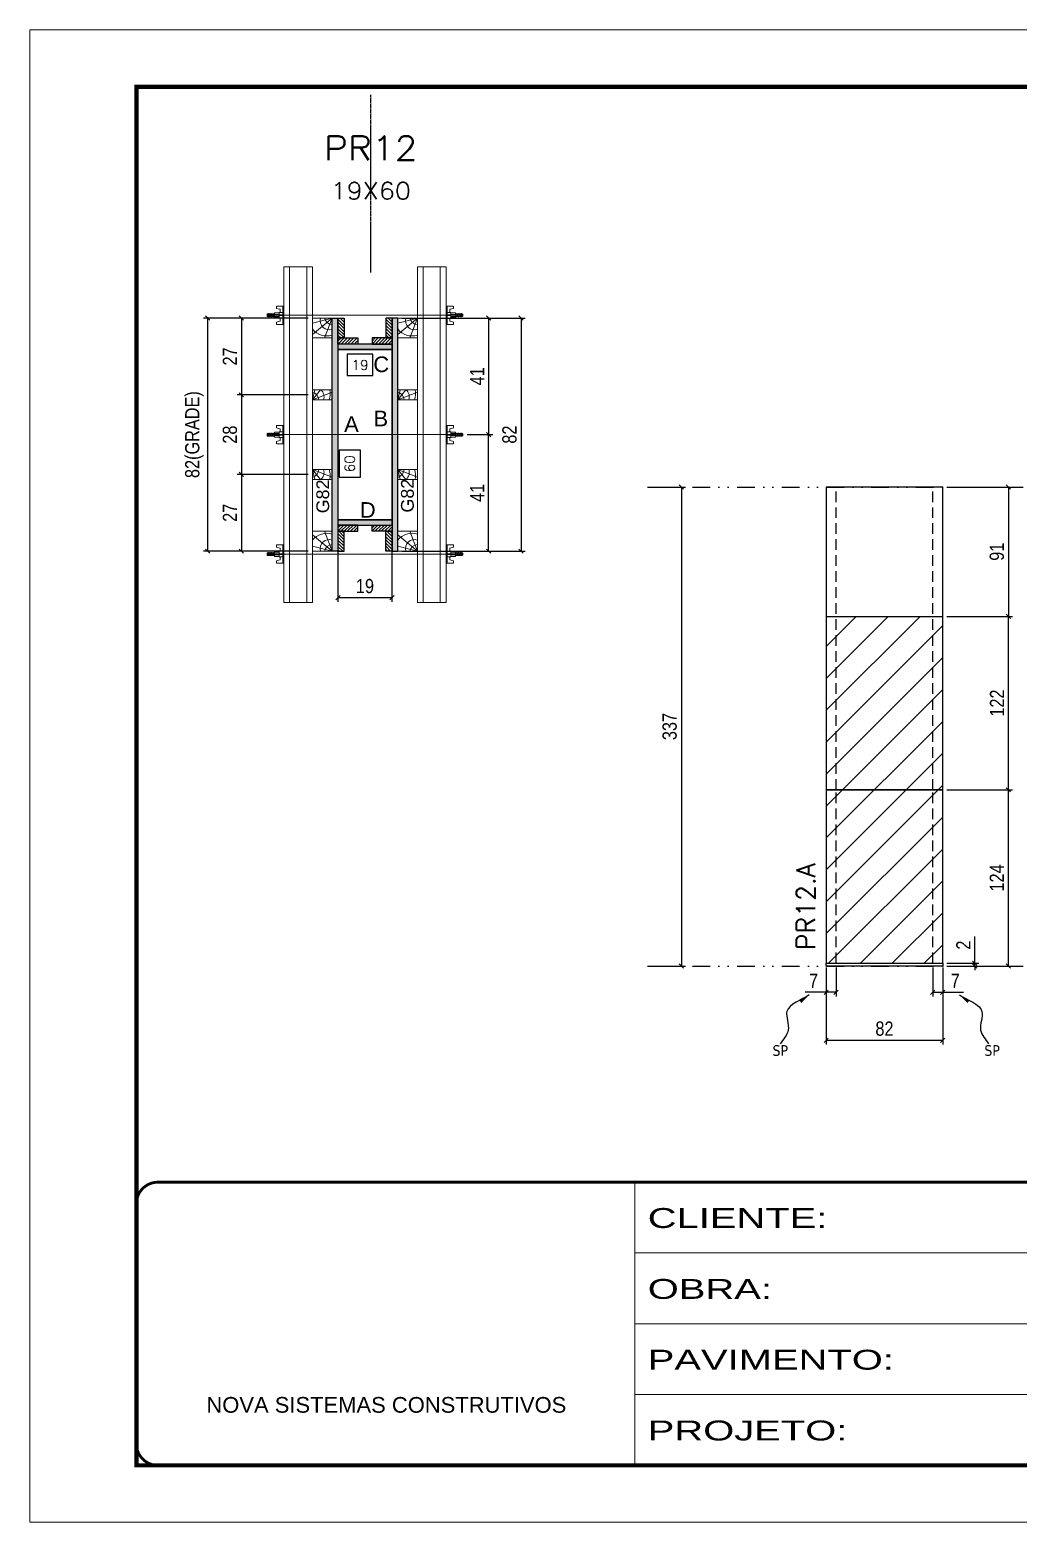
# Model space of a CAD drawing. Extents: x 2949 to 9230, y 1140 to 12527.
# Drawn here: x 6146 to 6841, y 3437 to 4487 of the extents above; entities that cross this region are included whole.
import ezdxf
from ezdxf.enums import TextEntityAlignment as Align

# ---------------------------------------------------------------- set-up
doc = ezdxf.new("R2010")
doc.units = 0
for name, pattern in [('CONTINUO', [0]), ('DASHED', [0.75, 0.5, -0.25]), ('DIVIDE2', [0.625, 0.25, -0.125, 0, -0.125, 0, -0.125]), ('HIDDEN', [0.375, 0.25, -0.125])]:
    doc.linetypes.add(name, pattern=pattern)
for name, color, linetype in [('CHAPA', 1, 'Continuous'), ('COTA', 241, 'Continuous'), ('cotas', 4, 'Continuous'), ('MEIO_PONT', 93, 'Continuous'), ('Nível', 160, 'Continuous'), ('Painéis', 200, 'Continuous'), ('Romaneio', 10, 'Continuous'), ('SARRAFO', 251, 'Continuous'), ('Sarrafo de Pressão', 42, 'HIDDEN'), ('texto', 7, 'Continuous'), ('Texto de Titulo', 7, 'Continuous'), ('Texto Qtd Sarr', 242, 'Continuous'), ('TEXTO_GERAL', 7, 'Continuous')]:
    doc.layers.add(name, color=color, linetype=linetype)
for name, color, linetype, lineweight in [('Folhas', 255, 'Continuous', 9), ('Hachura', 251, 'Continuous', 9), ('Madeira', 126, 'Continuous', 18), ('Perfil Metálico', 224, 'Continuous', 18), ('SARRAFO DE PRESSAO', 251, 'DASHED', 9), ('Texto Seção', 7, 'Continuous', 15)]:
    doc.layers.add(name, color=color, linetype=linetype, lineweight=lineweight)
doc.styles.add('ARIAL', font='arial.ttf')
doc.styles.add('COTA TECNICA', font='techl___.ttf', dxfattribs={"height": 10})
doc.styles.add('COTA TECNICA 2X', font='techl___.ttf', dxfattribs={"height": 10})
doc.styles.add('COTA TECNICA-50', font='techl___.ttf', dxfattribs={"height": 10})
doc.styles.add('REGUA-120', font='ROMANS.shx', dxfattribs={"height": 15})
doc.styles.add('ROMANS', font='romans.shx')
doc.styles.add('SANSSERIF', font='sas_____.pfb')
doc.styles.get("Standard").update_dxf_attribs({"font": 'arial.ttf'})
doc.styles.add('Tecnologia', font='')
doc.styles.get('Tecnologia').set_extended_font_data('Forgotten Futurist')
doc.dimstyles.new('COTA PAINEL-50', dxfattribs={"dimtxt": 10, "dimasz": 3, "dimexe": 3, "dimexo": 3, "dimgap": 3, "dimtad": 1, "dimdec": 1, "dimzin": 12, "dimdsep": 46, "dimtxsty": 'COTA TECNICA-50', "dimblk1": 'OBLIQUE', "dimblk2": 'OBLIQUE', "dimsah": 1, "dimcen": 0.9, "dimclrd": 4, "dimclre": 4, "dimclrt": 240, "dimadec": 1, "dimazin": 3, "dimtfac": 1, "dimtdec": 1, "dimtmove": 0, "dimatfit": 3, "dimfxl": 1, "dimtolj": 1, "dimtzin": 12, "dimarcsym": 0})
doc.dimstyles.new('PAINEL', dxfattribs={"dimtxt": 10, "dimasz": 3, "dimexe": 3, "dimexo": 3, "dimgap": 3, "dimtad": 1, "dimdec": 1, "dimzin": 12, "dimdsep": 46, "dimtxsty": 'COTA TECNICA', "dimblk1": 'OBLIQUE', "dimblk2": 'OBLIQUE', "dimsah": 1, "dimcen": 0.9, "dimclrd": 4, "dimclre": 4, "dimclrt": 240, "dimadec": 1, "dimazin": 3, "dimtfac": 1, "dimtdec": 1, "dimtmove": 0, "dimatfit": 3, "dimfxl": 1, "dimtolj": 1, "dimtzin": 12, "dimarcsym": 0})
doc.dimstyles.new('SECAO PILAR', dxfattribs={"dimtxt": 10, "dimasz": 3, "dimexe": 3, "dimexo": 3, "dimgap": 3, "dimtad": 1, "dimdec": 1, "dimlfac": 0.5, "dimzin": 12, "dimdsep": 46, "dimtxsty": 'COTA TECNICA 2X', "dimblk1": 'OBLIQUE', "dimblk2": 'OBLIQUE', "dimsah": 1, "dimcen": 0.9, "dimclrd": 256, "dimclre": 256, "dimclrt": 256, "dimadec": 1, "dimazin": 3, "dimtfac": 1, "dimtdec": 1, "dimtmove": 0, "dimatfit": 3, "dimfxl": 1, "dimtolj": 1, "dimtzin": 12, "dimarcsym": 0})
doc.dimstyles.new('SECÇÃO 2', dxfattribs={"dimtxt": 7, "dimasz": 6, "dimexe": 0.18, "dimexo": 2, "dimgap": -4, "dimtad": 3, "dimdec": 1, "dimlfac": 0.5, "dimzin": 12, "dimdsep": 46, "dimtxsty": 'ROMANS', "dimblk": 'ARCHTICK', "dimcen": 0.09, "dimse1": 1, "dimse2": 1, "dimsd1": 1, "dimsd2": 1, "dimclrd": 180, "dimclre": 5, "dimclrt": 1, "dimadec": 0, "dimazin": 3, "dimtfac": 1, "dimtdec": 1, "dimtofl": 0, "dimtmove": 0, "dimatfit": 3, "dimldrblk": 'ARCHTICK', "dimfxl": 1, "dimtolj": 1, "dimtzin": 0, "dimarcsym": 0})
doc.dimstyles.get("Standard").update_dxf_attribs({"dimtxt": 0.18, "dimasz": 0.18, "dimexe": 0.18, "dimexo": 0.0625, "dimgap": 0.09, "dimtad": 0, "dimtih": 1, "dimtoh": 1, "dimdec": 4, "dimzin": 0, "dimdsep": 46, "dimtxsty": 'Standard', "dimcen": 0.09, "dimadec": 0, "dimazin": 0, "dimtfac": 1, "dimtdec": 4, "dimtofl": 0, "dimtmove": 0, "dimatfit": 3, "dimfxl": 1, "dimtolj": 1, "dimtzin": 0, "dimarcsym": 0})
pattern_1 = [(135, (-16528.5793, 13622.8389), (-1.12253202, -1.12253202), [])]
pattern_2 = [(135, (-16528.5793, 13407.8389), (-1.12253202, -1.12253202), [])]

# ---------------------------------------------------------------- blocks, each defined once
blk = doc.blocks.new('9999999999')
at = {"color": 30, "linetype": 'CONTINUO'}
for p, q in [((98564.6, 34230.2), (98564.6, 34429.4)), ((98564.6, 34379.6), (99584, 34379.6)), ((98564.6, 34329.8), (99488, 34329.8)), ((98564.6, 34280), (99488, 34280))]:
    blk.add_line(p, q, dxfattribs=at)
at = {"color": 30, "linetype": 'CONTINUO', "const_width": 2}
blk.add_lwpolyline([(99584, 34230.2), (99584, 34414.4, 0.414214), (99569, 34429.4), (98229, 34429.4, 0.414214), (98214, 34414.4), (98214, 34245.2, 0.414214), (98229, 34230.2), (99584, 34230.2)], format="xyb", dxfattribs=at)
at = {"layer": 'Folhas'}
blk.add_lwpolyline([(98139, 34190.2), (99624, 34190.2), (99624, 35240.2), (98139, 35240.2)], close=True, dxfattribs=at)
at = {"layer": 'Folhas', "color": 30, "const_width": 3}
blk.add_lwpolyline([(98214, 34230.2), (99584, 34230.2), (99584, 35200.2), (98214, 35200.2)], close=True, dxfattribs=at)
at = {"color": 7, "linetype": 'Continuous', "ltscale": 5, "style": 'ARIAL'}
blk.add_text('NOVA SISTEMAS CONSTRUTIVOS', height=11.059, dxfattribs=at).set_placement((98263.2, 34267.2))
at = {"layer": 'Folhas', "color": 7, "style": 'Tecnologia', "width": 1.5}
for s, p in [('CLIENTE:', (98573.7, 34397.2)), ('OBRA:', (98573.7, 34347.3)), ('PAVIMENTO:', (98573.7, 34297.5)), ('PROJETO:', (98573.7, 34247.7))]:
    blk.add_text(s, height=14, dxfattribs=at).set_placement(p)
blk = doc.blocks.new('_Oblique')
at = {"color": 0, "linetype": 'ByBlock', "lineweight": -2}
blk.add_line((-0.5, -0.5), (0.5, 0.5), dxfattribs=at)
blk = doc.blocks.new('*D1248')
at = {"layer": 'cotas', "color": 4, "linetype": 'ByBlock', "lineweight": -2, "transparency": 16777216}
for p, q in [((6583.7, 4165), (6607.4, 4165)), ((6604.4, 4165), (6604.4, 3828)), ((6583.7, 3828), (6607.4, 3828))]:
    blk.add_line(p, q, dxfattribs=at)
at = {"layer": 'Defpoints', "color": 0, "linetype": 'ByBlock', "transparency": 16777216}
for p in [(6580.7, 4165), (6580.7, 3828), (6604.4, 3828)]:
    blk.add_point(p, dxfattribs=at)
at = {"layer": 'cotas', "color": 4, "linetype": 'ByBlock', "lineweight": -2, "transparency": 16777216, "xscale": 3, "yscale": 3, "zscale": 3}
for p, rotation in [((6604.4, 4165), 90), ((6604.4, 3828), 270)]:
    blk.add_blockref('_Oblique', p, dxfattribs=dict(at, rotation=rotation))
at = {"layer": 'cotas', "color": 240, "linetype": 'ByBlock', "transparency": 16777216, "insert": (6596.2, 3996.5), "char_height": 10, "attachment_point": 5, "rotation": 90, "style": 'COTA TECNICA'}
blk.add_mtext('\\A1;337', dxfattribs=at)
blk = doc.blocks.new('*D1258')
at = {"layer": 'COTA', "color": 180, "lineweight": -2, "transparency": 16777216}
for p, q in [((6378.6, 4190.9), (6363.6, 4190.9)), ((6363.6, 4190.9), (6363.6, 4171.9)), ((6378.6, 4171.9), (6378.6, 4190.9)), ((6363.6, 4171.9), (6378.6, 4171.9))]:
    blk.add_line(p, q, dxfattribs=at)
at = {"layer": 'Defpoints', "color": 0, "transparency": 16777216}
for p in [(6362.8, 4261.9), (6362.8, 4141.9), (6382.6, 4141.9)]:
    blk.add_point(p, dxfattribs=at)
at = {"layer": 'COTA', "color": 1, "transparency": 16777216, "insert": (6371.1, 4181.4), "char_height": 7, "attachment_point": 5, "rotation": 90, "style": 'ROMANS'}
blk.add_mtext('\\A1;60', dxfattribs=at)
blk = doc.blocks.new('_ArchTick')
at = {"color": 0, "linetype": 'ByBlock', "const_width": 0.15}
blk.add_lwpolyline([(-0.5, -0.5), (0.5, 0.5)], dxfattribs=at)
blk = doc.blocks.new('*D1259')
at = {"layer": 'COTA', "lineweight": -2, "transparency": 16777216}
for p, q in [((6407.8, 4283.9), (6494.6, 4283.9)), ((6491.6, 4283.9), (6491.6, 4119.9)), ((6407.8, 4119.9), (6494.6, 4119.9))]:
    blk.add_line(p, q, dxfattribs=at)
at = {"layer": 'Defpoints', "color": 0, "transparency": 16777216}
for p in [(6404.8, 4283.9), (6404.8, 4119.9), (6491.6, 4119.9)]:
    blk.add_point(p, dxfattribs=at)
at = {"layer": 'COTA', "lineweight": -2, "transparency": 16777216, "xscale": 3, "yscale": 3, "zscale": 3}
for p, rotation in [((6491.6, 4283.9), 90), ((6491.6, 4119.9), 270)]:
    blk.add_blockref('_Oblique', p, dxfattribs=dict(at, rotation=rotation))
at = {"layer": 'COTA', "transparency": 16777216, "insert": (6483.5, 4201.9), "char_height": 10, "attachment_point": 5, "rotation": 90, "style": 'COTA TECNICA 2X'}
blk.add_mtext('\\A1;82', dxfattribs=at)
blk = doc.blocks.new('*D1260')
at = {"layer": 'COTA', "lineweight": -2, "transparency": 16777216}
for p, q in [((6441.8, 4283.9), (6471.8, 4283.9)), ((6468.8, 4283.9), (6468.8, 4201.9)), ((6453.6, 4201.9), (6471.8, 4201.9))]:
    blk.add_line(p, q, dxfattribs=at)
at = {"layer": 'Defpoints', "color": 0, "transparency": 16777216}
for p in [(6438.8, 4283.9), (6450.6, 4201.9), (6468.8, 4201.9)]:
    blk.add_point(p, dxfattribs=at)
at = {"layer": 'COTA', "lineweight": -2, "transparency": 16777216, "xscale": 3, "yscale": 3, "zscale": 3}
for p, rotation in [((6468.8, 4283.9), 90), ((6468.8, 4201.9), 270)]:
    blk.add_blockref('_Oblique', p, dxfattribs=dict(at, rotation=rotation))
at = {"layer": 'COTA', "transparency": 16777216, "insert": (6460.8, 4242.9), "char_height": 10, "attachment_point": 5, "rotation": 90, "style": 'COTA TECNICA 2X'}
blk.add_mtext('\\A1;41', dxfattribs=at)
blk = doc.blocks.new('*D1261')
at = {"layer": 'COTA', "lineweight": -2, "transparency": 16777216}
for p, q in [((6453.6, 4201.9), (6471.8, 4201.9)), ((6468.8, 4119.9), (6468.8, 4201.9)), ((6441.8, 4119.9), (6471.8, 4119.9))]:
    blk.add_line(p, q, dxfattribs=at)
at = {"layer": 'Defpoints', "color": 0, "transparency": 16777216}
for p in [(6450.6, 4201.9), (6468.8, 4201.9), (6438.8, 4119.9)]:
    blk.add_point(p, dxfattribs=at)
at = {"layer": 'COTA', "lineweight": -2, "transparency": 16777216, "xscale": 3, "yscale": 3, "zscale": 3}
for p, rotation in [((6468.8, 4201.9), 90), ((6468.8, 4119.9), 270)]:
    blk.add_blockref('_Oblique', p, dxfattribs=dict(at, rotation=rotation))
at = {"layer": 'COTA', "transparency": 16777216, "insert": (6460.8, 4160.9), "char_height": 10, "attachment_point": 5, "rotation": 90, "style": 'COTA TECNICA 2X'}
blk.add_mtext('\\A1;41', dxfattribs=at)
blk = doc.blocks.new('*D1262')
at = {"layer": 'COTA', "color": 180, "lineweight": -2, "transparency": 16777216}
for p, q in [((6387.3, 4258.4), (6369.3, 4258.4)), ((6369.3, 4258.4), (6369.3, 4243.4)), ((6387.3, 4243.4), (6387.3, 4258.4)), ((6369.3, 4243.4), (6387.3, 4243.4))]:
    blk.add_line(p, q, dxfattribs=at)
at = {"layer": 'Defpoints', "color": 0, "transparency": 16777216}
for p in [(6362.8, 4261.9), (6400.8, 4261.9), (6400.8, 4239.4)]:
    blk.add_point(p, dxfattribs=at)
at = {"layer": 'COTA', "color": 1, "transparency": 16777216, "insert": (6378.3, 4250.9), "char_height": 7, "attachment_point": 5, "style": 'ROMANS'}
blk.add_mtext('\\A1;19', dxfattribs=at)
blk = doc.blocks.new('titulo1')
at = {"layer": 'Defpoints', "color": 252, "linetype": 'HIDDEN', "ltscale": 2}
blk.add_line((0, 0), (0, 125), dxfattribs=at)
at = {"layer": 'Defpoints', "style": 'ROMANS', "oblique": 15}
blk.add_attdef('FOLHA', text='', height=10, dxfattribs=at).set_placement((0, 15.6), align=Align.MIDDLE_CENTER)
at = {"layer": 'Texto Qtd Sarr', "color": 3, "style": 'ROMANS', "oblique": 15}
for tag, height, p in [('TITULO', 17, (0, 71.4)), ('SEÇÃO', 12, (0, 41.5))]:
    blk.add_attdef(tag, text='', height=height, dxfattribs=at).set_placement(p, align=Align.MIDDLE_CENTER)
blk = doc.blocks.new('PONTALETE')
at = {"layer": 'Madeira'}
for q in [(2.71, 7), (7, 5.76), (7, 1.74)]:
    blk.add_line((0, 0), q, dxfattribs=at)
blk.add_lwpolyline([(0, 0), (7, 0), (7, 7), (0, 7)], close=True, dxfattribs=at)
for centre, radius, start, end in [((2.04, 0.06), 6.23, 37.2818, 109.0913), ((1.09, 0.9), 3.19, 343.603, 109.9847), ((-0.21, -0.78), 3.09, 14.6322, 86.0383)]:
    blk.add_arc(centre, radius, start, end, dxfattribs=at)
blk = doc.blocks.new('*D1263')
at = {"layer": 'COTA', "lineweight": -2, "transparency": 16777216}
for p, q in [((6341.8, 4283.9), (6268.1, 4283.9)), ((6271.1, 4283.9), (6271.1, 4119.9)), ((6341.8, 4119.9), (6268.1, 4119.9))]:
    blk.add_line(p, q, dxfattribs=at)
at = {"layer": 'Defpoints', "color": 0, "transparency": 16777216}
for p in [(6344.8, 4283.9), (6271.1, 4119.9), (6344.8, 4119.9)]:
    blk.add_point(p, dxfattribs=at)
at = {"layer": 'COTA', "lineweight": -2, "transparency": 16777216, "xscale": 3, "yscale": 3, "zscale": 3}
for p, rotation in [((6271.1, 4283.9), 90), ((6271.1, 4119.9), 270)]:
    blk.add_blockref('_Oblique', p, dxfattribs=dict(at, rotation=rotation))
at = {"layer": 'COTA', "transparency": 16777216, "insert": (6261.8, 4201.9), "char_height": 10, "attachment_point": 5, "rotation": 90, "style": 'COTA TECNICA 2X'}
blk.add_mtext('\\A1;82(GRADE)', dxfattribs=at)
blk = doc.blocks.new('MEIO PONTALETE')
at = {"layer": 'Madeira'}
for q in [(2.71, 7), (3.5, 2.88), (3.5, 0.87)]:
    blk.add_line((0, 0), q, dxfattribs=at)
blk.add_lwpolyline([(0, 0), (3.5, 0), (3.5, 7), (0, 7)], close=True, dxfattribs=at)
for centre, radius, start, end in [((2.04, 0.06), 6.23, 76.4499, 109.0913), ((1.09, 0.9), 3.19, 40.9063, 109.9847), ((-0.21, -0.78), 3.09, 14.6322, 86.0383)]:
    blk.add_arc(centre, radius, start, end, dxfattribs=at)
blk = doc.blocks.new('*D1264')
at = {"layer": 'COTA', "lineweight": -2, "transparency": 16777216}
for p, q in [((6341.8, 4173.9), (6291.9, 4173.9)), ((6294.9, 4173.9), (6294.9, 4119.9)), ((6341.8, 4119.9), (6291.9, 4119.9))]:
    blk.add_line(p, q, dxfattribs=at)
at = {"layer": 'Defpoints', "color": 0, "transparency": 16777216}
for p in [(6344.8, 4173.9), (6294.9, 4119.9), (6344.8, 4119.9)]:
    blk.add_point(p, dxfattribs=at)
at = {"layer": 'COTA', "lineweight": -2, "transparency": 16777216, "xscale": 3, "yscale": 3, "zscale": 3}
for p, rotation in [((6294.9, 4173.9), 90), ((6294.9, 4119.9), 270)]:
    blk.add_blockref('_Oblique', p, dxfattribs=dict(at, rotation=rotation))
at = {"layer": 'COTA', "transparency": 16777216, "insert": (6286.8, 4146.9), "char_height": 10, "attachment_point": 5, "rotation": 90, "style": 'COTA TECNICA 2X'}
blk.add_mtext('\\A1;27', dxfattribs=at)
blk = doc.blocks.new('C')
at = {"layer": 'Hachura', "color": 0}
for p, q in [((0, 3.22), (0, -3.22)), ((0.45, 3.22), (0, 3.22)), ((0.46, 3.16), (0, 3.16)), ((0.46, 3.05), (0, 3.05)), ((0.46, 2.88), (0, 2.88)), ((0, 2.75), (0, -1.16)), ((0.46, 2.65), (0, 2.65)), ((0.46, 2.23), (0, 2.23)), ((0.46, 1.51), (0, 1.51)), ((0.39, 0.49), (0.17, 0.49)), ((0.45, -3.23), (0.45, 3.22)), ((0.45, 3.22), (2.58, 3.22)), ((1.74, 0.97), (0.45, 0.97)), ((1.45, 0.1), (0.45, 0.1)), ((1.35, 1.94), (1.35, 0.96)), ((2.58, 2.39), (1.47, 2.09)), ((1.74, -0.97), (1.74, 0.97)), ((1.74, 0.97), (1.74, 0.84)), ((1.74, 0.97), (1.74, 0.84)), ((1.74, 0.84), (3.35, 0.84)), ((3.35, 0.45), (1.74, 0.45)), ((2.58, 3.22), (2.58, 2.39)), ((3.32, 0.84), (3.32, -0.84)), ((3.35, 0.84), (3.35, -0.84)), ((3.68, 0.45), (3.35, 0.45)), ((3.84, -0.52), (3.35, 0.45)), ((3.35, 0.06), (3.67, -0.57)), ((3.68, 0.45), (4.16, -0.52)), ((3.72, 0.5), (4.25, -0.57)), ((4.37, -0.55), (3.83, 0.53)), ((4.15, 0.45), (3.93, 0.45)), ((4.42, -0.52), (3.93, 0.45)), ((4.15, 0.45), (4.26, 0.45)), ((4.26, 0.45), (4.74, -0.52)), ((4.3, 0.5), (4.83, -0.57)), ((4.95, -0.55), (4.41, 0.53)), ((4.51, 0.45), (4.84, 0.45)), ((5, -0.52), (4.51, 0.45)), ((4.84, 0.45), (5.32, -0.52)), ((4.88, 0.5), (5.41, -0.57)), ((5.53, -0.55), (4.99, 0.53)), ((5.58, -0.52), (5.09, 0.45)), ((5.42, 0.45), (5.09, 0.45)), ((5.58, -0.52), (5.09, 0.45)), ((5.42, 0.45), (5.74, -0.19)), ((5.46, 0.5), (5.74, -0.07)), ((5.74, 0.19), (5.57, 0.53)), ((5.74, 0.32), (5.68, 0.45)), ((5.68, 0.45), (5.74, 0.45)), ((5.74, 0.45), (5.9, 0.29)), ((5.74, 0.45), (5.74, -0.52)), ((5.9, -0.36), (5.9, 0.29)), ((0.45, 0), (0, 0)), ((0.46, -1.52), (0, -1.52)), ((0.46, -2.23), (0, -2.23)), ((0.46, -2.65), (0, -2.65)), ((0.46, -2.88), (0, -2.88)), ((0.46, -3.05), (0, -3.05)), ((0.46, -3.16), (0, -3.16)), ((0, -3.22), (2.57, -3.22)), ((0.08, -0.48), (0.29, -0.48)), ((0.29, -0.48), (0.4, -0.48)), ((0.45, 0), (0.45, -0.97)), ((0.45, -0.16), (1.45, -0.16)), ((0.45, -0.65), (0.45, -0.32)), ((0.45, -3.23), (0.45, -0.65)), ((0.45, -0.97), (1.74, -0.97)), ((1.35, -1.94), (1.35, -0.97)), ((2.58, -2.39), (1.47, -2.1)), ((3.35, -0.32), (1.74, -0.32)), ((3.35, -0.84), (1.74, -0.84)), ((2.58, -3.23), (2.58, -2.39)), ((3.35, -0.07), (3.58, -0.52)), ((3.35, -0.52), (3.58, -0.52)), ((3.84, -0.52), (4.16, -0.52)), ((4.42, -0.52), (4.74, -0.52)), ((4.63, -0.52), (4.74, -0.52)), ((5, -0.52), (5.32, -0.52)), ((5.58, -0.52), (5.74, -0.52)), ((5.74, -0.52), (5.9, -0.36)), ((5.74, -0.52), (5.74, -0.52))]:
    blk.add_line(p, q, dxfattribs=at)
for centre, radius, start, end in [((1.52, 1.94), 0.161, 104.7436, 180), ((1.44, -0.03), 0.129, 272.695, 87.305), ((3.81, 0.39), 0.143, 25.5688, 154.4312), ((4.39, 0.39), 0.143, 25.5688, 154.4312), ((4.97, 0.39), 0.143, 25.5688, 154.4312), ((5.55, 0.39), 0.143, 25.5688, 154.4312), ((0.17, -0.37), 0.174, 221.744, 317.8592), ((1.52, -1.94), 0.161, 180, 255.2564), ((3.71, -0.4), 0.174, 222.1408, 318.256), ((4.29, -0.4), 0.174, 222.1408, 318.256), ((4.87, -0.4), 0.174, 222.1408, 318.256), ((5.45, -0.4), 0.174, 222.1408, 318.256), ((5.61, -0.4), 0.174, 317.8592, 318.256)]:
    blk.add_arc(centre, radius, start, end, dxfattribs=at)
blk = doc.blocks.new('*D1265')
at = {"layer": 'COTA', "lineweight": -2, "transparency": 16777216}
for p, q in [((6341.8, 4283.9), (6291.9, 4283.9)), ((6294.9, 4283.9), (6294.9, 4229.9)), ((6341.8, 4229.9), (6291.9, 4229.9))]:
    blk.add_line(p, q, dxfattribs=at)
at = {"layer": 'Defpoints', "color": 0, "transparency": 16777216}
for p in [(6344.8, 4283.9), (6294.9, 4229.9), (6344.8, 4229.9)]:
    blk.add_point(p, dxfattribs=at)
at = {"layer": 'COTA', "lineweight": -2, "transparency": 16777216, "xscale": 3, "yscale": 3, "zscale": 3}
for p, rotation in [((6294.9, 4283.9), 90), ((6294.9, 4229.9), 270)]:
    blk.add_blockref('_Oblique', p, dxfattribs=dict(at, rotation=rotation))
at = {"layer": 'COTA', "transparency": 16777216, "insert": (6286.8, 4256.9), "char_height": 10, "attachment_point": 5, "rotation": 90, "style": 'COTA TECNICA 2X'}
blk.add_mtext('\\A1;27', dxfattribs=at)
blk = doc.blocks.new('*D1266')
at = {"layer": 'COTA', "lineweight": -2, "transparency": 16777216}
for p, q in [((6341.8, 4229.9), (6291.9, 4229.9)), ((6294.9, 4229.9), (6294.9, 4173.9)), ((6341.8, 4173.9), (6291.9, 4173.9))]:
    blk.add_line(p, q, dxfattribs=at)
at = {"layer": 'Defpoints', "color": 0, "transparency": 16777216}
for p in [(6344.8, 4229.9), (6294.9, 4173.9), (6344.8, 4173.9)]:
    blk.add_point(p, dxfattribs=at)
at = {"layer": 'COTA', "lineweight": -2, "transparency": 16777216, "xscale": 3, "yscale": 3, "zscale": 3}
for p, rotation in [((6294.9, 4229.9), 90), ((6294.9, 4173.9), 270)]:
    blk.add_blockref('_Oblique', p, dxfattribs=dict(at, rotation=rotation))
at = {"layer": 'COTA', "transparency": 16777216, "insert": (6286.8, 4201.9), "char_height": 10, "attachment_point": 5, "rotation": 90, "style": 'COTA TECNICA 2X'}
blk.add_mtext('\\A1;28', dxfattribs=at)
blk = doc.blocks.new('*D1959')
at = {"layer": 'COTA', "lineweight": -2, "transparency": 16777216}
for p, q in [((6362.8, 4135.3), (6362.8, 4084.2)), ((6400.8, 4135.3), (6400.8, 4084.2)), ((6362.8, 4087.2), (6400.8, 4087.2))]:
    blk.add_line(p, q, dxfattribs=at)
at = {"layer": 'Defpoints', "color": 0, "transparency": 16777216}
for p in [(6362.8, 4138.3), (6400.8, 4138.3), (6400.8, 4087.2)]:
    blk.add_point(p, dxfattribs=at)
at = {"layer": 'COTA', "lineweight": -2, "transparency": 16777216, "xscale": 3, "yscale": 3, "zscale": 3, "rotation": 180}
blk.add_blockref('_Oblique', (6362.8, 4087.2), dxfattribs=at)
at = {"layer": 'COTA', "lineweight": -2, "transparency": 16777216, "xscale": 3, "yscale": 3, "zscale": 3}
blk.add_blockref('_Oblique', (6400.8, 4087.2), dxfattribs=at)
at = {"layer": 'COTA', "transparency": 16777216, "insert": (6381.8, 4095.3), "char_height": 10, "attachment_point": 5, "style": 'COTA TECNICA 2X'}
blk.add_mtext('\\A1;19', dxfattribs=at)
blk = doc.blocks.new('*D1478')
at = {"layer": 'COTA', "color": 4, "lineweight": -2, "transparency": 16777216}
for p, q in [((6706.3, 3827), (6706.3, 3772.8)), ((6788.3, 3827), (6788.3, 3772.8)), ((6706.3, 3775.8), (6788.3, 3775.8))]:
    blk.add_line(p, q, dxfattribs=at)
at = {"layer": 'Defpoints', "color": 0, "transparency": 16777216}
for p in [(6706.3, 3830), (6788.3, 3830), (6788.3, 3775.8)]:
    blk.add_point(p, dxfattribs=at)
at = {"layer": 'COTA', "color": 4, "lineweight": -2, "transparency": 16777216, "xscale": 3, "yscale": 3, "zscale": 3, "rotation": 180}
blk.add_blockref('_Oblique', (6706.3, 3775.8), dxfattribs=at)
at = {"layer": 'COTA', "color": 4, "lineweight": -2, "transparency": 16777216, "xscale": 3, "yscale": 3, "zscale": 3}
blk.add_blockref('_Oblique', (6788.3, 3775.8), dxfattribs=at)
at = {"layer": 'COTA', "color": 240, "transparency": 16777216, "insert": (6747.3, 3783.9), "char_height": 10, "attachment_point": 5, "style": 'COTA TECNICA'}
blk.add_mtext('\\A1;82', dxfattribs=at)
blk = doc.blocks.new('*D1479')
at = {"layer": 'COTA', "color": 4, "lineweight": -2, "transparency": 16777216}
for p, q in [((6791.3, 3952), (6837.5, 3952)), ((6834.5, 3828), (6834.5, 3952)), ((6791.3, 3828), (6837.5, 3828))]:
    blk.add_line(p, q, dxfattribs=at)
at = {"layer": 'Defpoints', "color": 0, "transparency": 16777216}
for p in [(6788.3, 3952), (6834.5, 3952), (6788.3, 3828)]:
    blk.add_point(p, dxfattribs=at)
at = {"layer": 'COTA', "color": 4, "lineweight": -2, "transparency": 16777216, "xscale": 3, "yscale": 3, "zscale": 3}
for p, rotation in [((6834.5, 3952), 90), ((6834.5, 3828), 270)]:
    blk.add_blockref('_Oblique', p, dxfattribs=dict(at, rotation=rotation))
at = {"layer": 'COTA', "color": 240, "transparency": 16777216, "insert": (6826.4, 3890), "char_height": 10, "attachment_point": 5, "rotation": 90, "style": 'COTA TECNICA-50'}
blk.add_mtext('\\A1;124', dxfattribs=at)
blk = doc.blocks.new('*D1480')
at = {"layer": 'COTA', "color": 4, "lineweight": -2, "transparency": 16777216}
for p, q in [((6810.8, 3830), (6810.8, 3848.8)), ((6791.3, 3830), (6813.8, 3830)), ((6791.3, 3828), (6813.8, 3828)), ((6810.8, 3828), (6810.8, 3830)), ((6810.8, 3828), (6810.8, 3825))]:
    blk.add_line(p, q, dxfattribs=at)
at = {"layer": 'Defpoints', "color": 0, "transparency": 16777216}
for p in [(6788.3, 3830), (6788.3, 3828), (6810.8, 3828)]:
    blk.add_point(p, dxfattribs=at)
at = {"layer": 'COTA', "color": 4, "lineweight": -2, "transparency": 16777216, "xscale": 3, "yscale": 3, "zscale": 3}
for p, rotation in [((6810.8, 3830), 270), ((6810.8, 3828), 90)]:
    blk.add_blockref('_Oblique', p, dxfattribs=dict(at, rotation=rotation))
at = {"layer": 'COTA', "color": 240, "transparency": 16777216, "insert": (6802.8, 3842.7), "char_height": 10, "attachment_point": 5, "rotation": 90, "style": 'COTA TECNICA-50'}
blk.add_mtext('\\A1;2', dxfattribs=at)
blk = doc.blocks.new('*D1481')
at = {"layer": 'COTA', "color": 4, "lineweight": -2, "transparency": 16777216}
for p, q in [((6706.3, 3825), (6706.3, 3806.5)), ((6713.3, 3827), (6713.3, 3806.5)), ((6706.3, 3809.5), (6691.5, 3809.5)), ((6713.3, 3809.5), (6706.3, 3809.5))]:
    blk.add_line(p, q, dxfattribs=at)
at = {"layer": 'Defpoints', "color": 0, "transparency": 16777216}
for p in [(6706.3, 3828), (6713.3, 3830), (6706.3, 3809.5)]:
    blk.add_point(p, dxfattribs=at)
at = {"layer": 'COTA', "color": 4, "lineweight": -2, "transparency": 16777216, "xscale": 3, "yscale": 3, "zscale": 3, "rotation": 180}
blk.add_blockref('_Oblique', (6706.3, 3809.5), dxfattribs=at)
at = {"layer": 'COTA', "color": 4, "lineweight": -2, "transparency": 16777216, "xscale": 3, "yscale": 3, "zscale": 3}
blk.add_blockref('_Oblique', (6713.3, 3809.5), dxfattribs=at)
at = {"layer": 'COTA', "color": 240, "transparency": 16777216, "insert": (6697.4, 3817.6), "char_height": 10, "attachment_point": 5, "style": 'COTA TECNICA-50'}
blk.add_mtext('\\A1;7', dxfattribs=at)
blk = doc.blocks.new('*D1482')
at = {"layer": 'COTA', "color": 4, "lineweight": -2, "transparency": 16777216}
for p, q in [((6781.3, 3827), (6781.3, 3806.5)), ((6788.3, 3825), (6788.3, 3806.5)), ((6781.3, 3809.5), (6788.3, 3809.5)), ((6788.3, 3809.5), (6803, 3809.5))]:
    blk.add_line(p, q, dxfattribs=at)
at = {"layer": 'Defpoints', "color": 0, "transparency": 16777216}
for p in [(6781.3, 3830), (6788.3, 3828), (6788.3, 3809.5)]:
    blk.add_point(p, dxfattribs=at)
at = {"layer": 'COTA', "color": 4, "lineweight": -2, "transparency": 16777216, "xscale": 3, "yscale": 3, "zscale": 3, "rotation": 180}
blk.add_blockref('_Oblique', (6781.3, 3809.5), dxfattribs=at)
at = {"layer": 'COTA', "color": 4, "lineweight": -2, "transparency": 16777216, "xscale": 3, "yscale": 3, "zscale": 3}
blk.add_blockref('_Oblique', (6788.3, 3809.5), dxfattribs=at)
at = {"layer": 'COTA', "color": 240, "transparency": 16777216, "insert": (6797.1, 3817.6), "char_height": 10, "attachment_point": 5, "style": 'COTA TECNICA-50'}
blk.add_mtext('\\A1;7', dxfattribs=at)
blk = doc.blocks.new('*D1483')
at = {"layer": 'Defpoints', "color": 0, "linetype": 'ByBlock', "transparency": 16777216}
for p in [(6788.3, 4074), (6834.5, 4074), (6788.3, 3952)]:
    blk.add_point(p, dxfattribs=at)
at = {"layer": 'Romaneio', "color": 4, "linetype": 'ByBlock', "lineweight": -2, "transparency": 16777216}
for p, q in [((6791.3, 4074), (6837.5, 4074)), ((6834.5, 3952), (6834.5, 4074)), ((6791.3, 3952), (6837.5, 3952))]:
    blk.add_line(p, q, dxfattribs=at)
at = {"layer": 'Romaneio', "color": 4, "linetype": 'ByBlock', "lineweight": -2, "transparency": 16777216, "xscale": 3, "yscale": 3, "zscale": 3}
for p, rotation in [((6834.5, 4074), 90), ((6834.5, 3952), 270)]:
    blk.add_blockref('_Oblique', p, dxfattribs=dict(at, rotation=rotation))
at = {"layer": 'Romaneio', "color": 240, "linetype": 'ByBlock', "transparency": 16777216, "insert": (6826.5, 4013), "char_height": 10, "attachment_point": 5, "rotation": 90, "style": 'COTA TECNICA'}
blk.add_mtext('\\A1;122', dxfattribs=at)
blk = doc.blocks.new('*D2161')
at = {"layer": 'Defpoints', "color": 0, "linetype": 'ByBlock', "transparency": 16777216}
for p in [(6788.3, 4165), (6788.3, 4074), (6834.5, 4074)]:
    blk.add_point(p, dxfattribs=at)
at = {"layer": 'Romaneio', "color": 4, "linetype": 'ByBlock', "lineweight": -2, "transparency": 16777216}
for p, q in [((6791.3, 4165), (6837.5, 4165)), ((6834.5, 4165), (6834.5, 4074)), ((6791.3, 4074), (6837.5, 4074))]:
    blk.add_line(p, q, dxfattribs=at)
at = {"layer": 'Romaneio', "color": 4, "linetype": 'ByBlock', "lineweight": -2, "transparency": 16777216, "xscale": 3, "yscale": 3, "zscale": 3}
for p, rotation in [((6834.5, 4165), 90), ((6834.5, 4074), 270)]:
    blk.add_blockref('_Oblique', p, dxfattribs=dict(at, rotation=rotation))
at = {"layer": 'Romaneio', "color": 240, "linetype": 'ByBlock', "transparency": 16777216, "insert": (6826.4, 4119.5), "char_height": 10, "attachment_point": 5, "rotation": 90, "style": 'COTA TECNICA'}
blk.add_mtext('\\A1;91', dxfattribs=at)

msp = doc.modelspace()

# ---------------------------------------------------------------- hatches: boundary and pattern name
at = {"layer": 'Hachura'}
h = msp.add_hatch(color=256, dxfattribs=at)
h.dxf.hatch_style = 1
h.paths.add_polyline_path([(6362.83, 4119.89), (6358.83, 4119.89), (6358.83, 4283.89), (6362.83, 4283.89)])
h = msp.add_hatch(color=256, dxfattribs=at)
h.dxf.hatch_style = 1
h.paths.add_polyline_path([(6362.83, 4119.89), (6358.83, 4119.89), (6358.83, 4283.89), (6362.83, 4283.89)])
h = msp.add_hatch(dxfattribs=at)
h.set_pattern_fill('ANSI31', color=256, scale=0.5, angle=90, style=0)
h.set_pattern_definition(pattern_2)
h.paths.add_polyline_path([(6362.83, 4269.89), (6367.23, 4269.89), (6367.23, 4283.89), (6362.83, 4283.89)])
h = msp.add_hatch(dxfattribs=at)
h.set_pattern_fill('ANSI31', color=256, scale=0.5, angle=90, style=0)
h.set_pattern_definition(pattern_2)
h.paths.add_polyline_path([(6400.83, 4269.89), (6396.43, 4269.89), (6396.43, 4283.89), (6400.83, 4283.89)])
h = msp.add_hatch(color=256, dxfattribs=at)
h.dxf.hatch_style = 1
h.paths.add_polyline_path([(6400.83, 4119.89), (6404.83, 4119.89), (6404.83, 4283.89), (6400.83, 4283.89)])
h = msp.add_hatch(color=256, dxfattribs=at)
h.dxf.hatch_style = 1
h.paths.add_polyline_path([(6400.83, 4119.89), (6404.83, 4119.89), (6404.83, 4283.89), (6400.83, 4283.89)])
h = msp.add_hatch(dxfattribs=at)
h.set_pattern_fill('ANSI31', color=256, scale=0.5, style=0)
h.set_pattern_definition([(45, (15536.7807, 27194.8952), (-1.12253202, 1.12253202), [])])
h.paths.add_polyline_path([(6376.83, 4265.49), (6376.83, 4269.89), (6362.83, 4269.89), (6362.83, 4265.49)])
h = msp.add_hatch(color=256, dxfattribs=at)
h.dxf.hatch_style = 1
h.paths.add_polyline_path([(6362.83, 4265.49), (6362.83, 4261.89), (6400.83, 4261.89), (6400.83, 4265.49)])
h = msp.add_hatch(color=256, dxfattribs=at)
h.dxf.hatch_style = 1
h.paths.add_polyline_path([(6362.83, 4265.49), (6362.83, 4261.89), (6400.83, 4261.89), (6400.83, 4265.49)])
h = msp.add_hatch(dxfattribs=at)
h.set_pattern_fill('ANSI31', color=256, scale=0.5, style=0)
h.set_pattern_definition([(45, (15524.7807, 27194.8952), (-1.12253202, 1.12253202), [])])
h.paths.add_polyline_path([(6386.83, 4265.49), (6386.83, 4269.89), (6400.83, 4269.89), (6400.83, 4265.49)])
h = msp.add_hatch(color=256, dxfattribs=at)
h.dxf.hatch_style = 1
h.paths.add_polyline_path([(6362.83, 4141.89), (6362.83, 4138.29), (6400.83, 4138.29), (6400.83, 4141.89)])
h = msp.add_hatch(color=256, dxfattribs=at)
h.dxf.hatch_style = 1
h.paths.add_polyline_path([(6362.83, 4141.89), (6362.83, 4138.29), (6400.83, 4138.29), (6400.83, 4141.89)])
h = msp.add_hatch(dxfattribs=at)
h.set_pattern_fill('ANSI31', color=256, scale=0.5, style=0)
h.set_pattern_definition([(45, (15536.7807, 27240.8952), (-1.12253202, 1.12253202), [])])
h.paths.add_polyline_path([(6376.83, 4138.29), (6376.83, 4133.89), (6362.83, 4133.89), (6362.83, 4138.29)])
h = msp.add_hatch(dxfattribs=at)
h.set_pattern_fill('ANSI31', color=256, scale=0.5, style=0)
h.set_pattern_definition([(45, (15524.7807, 27240.8952), (-1.12253202, 1.12253202), [])])
h.paths.add_polyline_path([(6386.83, 4138.29), (6386.83, 4133.89), (6400.83, 4133.89), (6400.83, 4138.29)])
h = msp.add_hatch(dxfattribs=at)
h.set_pattern_fill('ANSI31', color=256, scale=0.5, angle=90, style=0)
h.set_pattern_definition(pattern_1)
h.paths.add_polyline_path([(6362.83, 4133.89), (6367.23, 4133.89), (6367.23, 4119.89), (6362.83, 4119.89)])
h = msp.add_hatch(dxfattribs=at)
h.set_pattern_fill('ANSI31', color=256, scale=0.5, angle=90, style=0)
h.set_pattern_definition(pattern_1)
h.paths.add_polyline_path([(6400.83, 4133.89), (6396.43, 4133.89), (6396.43, 4119.89), (6400.83, 4119.89)])
at = {"layer": 'Hachura', "linetype": 'ByBlock'}
h = msp.add_hatch(dxfattribs=at)
h.set_pattern_fill('ANSI31', color=256, scale=5)
h.set_pattern_definition([(45, (-126071.967, -22713.47), (-11.2253202, 11.2253202), [])])
h.paths.add_polyline_path([(6788.27, 4073.99), (6706.27, 4073.99), (6706.27, 3951.99), (6788.27, 3951.99)])
h.paths.add_polyline_path([(6788.27, 3951.99), (6706.27, 3951.99), (6706.27, 3829.99), (6788.27, 3829.99)])

# ---------------------------------------------------------------- linework, layer by layer
at = {"layer": 'CHAPA'}
for points in [[(6362.83, 4119.89), (6358.83, 4119.89), (6358.83, 4283.89), (6362.83, 4283.89)], [(6362.83, 4119.89), (6358.83, 4119.89), (6358.83, 4283.89), (6362.83, 4283.89)], [(6400.83, 4119.89), (6404.83, 4119.89), (6404.83, 4283.89), (6400.83, 4283.89)], [(6400.83, 4119.89), (6404.83, 4119.89), (6404.83, 4283.89), (6400.83, 4283.89)], [(6362.83, 4265.49), (6362.83, 4261.89), (6400.83, 4261.89), (6400.83, 4265.49)], [(6362.83, 4265.49), (6362.83, 4261.89), (6400.83, 4261.89), (6400.83, 4265.49)], [(6362.83, 4141.89), (6362.83, 4138.29), (6400.83, 4138.29), (6400.83, 4141.89)], [(6362.83, 4141.89), (6362.83, 4138.29), (6400.83, 4138.29), (6400.83, 4141.89)]]:
    msp.add_lwpolyline(points, close=True, dxfattribs=at)
at = {"layer": 'Hachura'}
for p, q in [((6314.03, 4285.89), (6445.83, 4285.9)), ((6314.03, 4201.89), (6445.83, 4201.88)), ((6314.03, 4117.89), (6445.83, 4117.88))]:
    msp.add_line(p, q, dxfattribs=at)
at = {"layer": 'Madeira'}
for points in [[(6358.83, 4119.89), (6344.83, 4119.89), (6344.83, 4283.89), (6358.83, 4283.89)], [(6404.83, 4119.89), (6418.83, 4119.89), (6418.83, 4283.89), (6404.83, 4283.89)]]:
    msp.add_lwpolyline(points, close=True, dxfattribs=at)
at = {"layer": 'Nível', "color": 4, "linetype": 'DIVIDE2', "ltscale": 50}
for p, q in [((6580.69, 4164.99), (7591.03, 4164.99)), ((6580.69, 3827.99), (7591.03, 3827.99))]:
    msp.add_line(p, q, dxfattribs=at)
at = {"layer": 'Painéis'}
for p, q in [((6788.27, 4164.99), (6706.27, 4164.99)), ((6706.27, 4164.99), (6706.27, 3951.99)), ((6788.27, 3951.99), (6788.27, 4164.99)), ((6706.27, 4073.99), (6788.27, 4073.99)), ((6706.27, 3951.99), (6788.27, 3951.99))]:
    msp.add_line(p, q, dxfattribs=at)
for points in [[(6400.83, 4261.89), (6362.83, 4261.89), (6362.83, 4141.89), (6400.83, 4141.89)], [(6706.27, 3829.99), (6788.27, 3829.99), (6788.27, 3951.99), (6706.27, 3951.99)], [(6706.27, 3829.99), (6788.27, 3829.99), (6788.27, 3827.99), (6706.27, 3827.99)]]:
    msp.add_lwpolyline(points, close=True, dxfattribs=at)
at = {"layer": 'Perfil Metálico'}
for points in [[(6324.83, 4083.89), (6344.83, 4083.89), (6344.83, 4319.89), (6324.83, 4319.89)], [(6340.83, 4319.89), (6328.83, 4319.89), (6328.83, 4083.89), (6340.83, 4083.89)], [(6438.83, 4083.89), (6418.83, 4083.89), (6418.83, 4319.89), (6438.83, 4319.89)], [(6422.83, 4319.89), (6434.83, 4319.89), (6434.83, 4083.89), (6422.83, 4083.89)]]:
    msp.add_lwpolyline(points, close=True, dxfattribs=at)
at = {"layer": 'SARRAFO'}
for points in [[(6367.23, 4283.89), (6367.23, 4269.89), (6362.83, 4269.89), (6362.83, 4283.89)], [(6396.43, 4283.89), (6396.43, 4269.89), (6400.83, 4269.89), (6400.83, 4283.89)], [(6362.83, 4269.89), (6376.83, 4269.89), (6376.83, 4265.49), (6362.83, 4265.49)], [(6400.83, 4269.89), (6386.83, 4269.89), (6386.83, 4265.49), (6400.83, 4265.49)], [(6362.83, 4133.89), (6376.83, 4133.89), (6376.83, 4138.29), (6362.83, 4138.29)], [(6400.83, 4133.89), (6386.83, 4133.89), (6386.83, 4138.29), (6400.83, 4138.29)], [(6367.23, 4119.89), (6367.23, 4133.89), (6362.83, 4133.89), (6362.83, 4119.89)], [(6396.43, 4119.89), (6396.43, 4133.89), (6400.83, 4133.89), (6400.83, 4119.89)]]:
    msp.add_lwpolyline(points, close=True, dxfattribs=at)
at = {"layer": 'Sarrafo de Pressão', "ltscale": 30}
for p, q in [((6713.27, 3951.99), (6713.27, 4164.99)), ((6781.27, 3951.99), (6781.27, 4163.91)), ((6713.27, 3829.99), (6713.27, 3951.99)), ((6781.27, 3829.99), (6781.27, 3951.99))]:
    msp.add_line(p, q, dxfattribs=at)

# ---------------------------------------------------------------- block references
at = {"layer": 'Hachura', "linetype": 'Continuous', "yscale": 2, "zscale": 2, "rotation": 180}
for p, xscale in [((6324.83, 4285.89), 2), ((6438.83, 4285.89), -2)]:
    msp.add_blockref('C', p, dxfattribs=dict(at, xscale=xscale))
at = {"layer": 'Hachura', "linetype": 'Continuous', "yscale": 2, "zscale": 2}
for p, xscale in [((6324.83, 4201.89), -2), ((6438.83, 4201.89), 2), ((6324.83, 4117.89), -2), ((6438.83, 4117.89), 2)]:
    msp.add_blockref('C', p, dxfattribs=dict(at, xscale=xscale))
at = {"layer": 'MEIO_PONT'}
for name, p, xscale, yscale, zscale, rotation in [('PONTALETE', (6358.83, 4283.89), 2, 2, 2, 180), ('PONTALETE', (6418.83, 4283.89), 2, 2, 2, 180), ('MEIO PONTALETE', (6344.83, 4226.39), -1.999999997962732, 1.999999997962732, 1.999999997962732, 270), ('MEIO PONTALETE', (6404.83, 4226.39), -1.999999997962732, 1.999999997962732, 1.999999997962732, 270), ('MEIO PONTALETE', (6344.83, 4177.39), 1.999999997962732, 1.999999997962732, 1.999999997962732, 270), ('MEIO PONTALETE', (6404.83, 4177.39), 1.999999997962732, 1.999999997962732, 1.999999997962732, 270)]:
    msp.add_blockref(name, p, dxfattribs=dict(at, xscale=xscale, yscale=yscale, zscale=zscale, rotation=rotation))
at = {"layer": 'MEIO_PONT', "xscale": -2, "yscale": 2, "zscale": 2}
for p in [(6358.83, 4119.89), (6418.83, 4119.89)]:
    msp.add_blockref('PONTALETE', p, dxfattribs=at)
at = {"layer": 'SARRAFO DE PRESSAO', "color": 6, "linetype": 'ByBlock'}
msp.add_blockref('9999999999', (-91992.94, -30753.5), dxfattribs=at)
at = {"layer": 'Texto Seção'}
ref = msp.add_blockref('titulo1', (6385.89, 4315.99), dxfattribs=at)
ref.add_attrib('TITULO', 'PR12', dxfattribs={"layer": 'Texto de Titulo', "color": 7, "height": 17, "style": 'ROMANS', "width": 1.1}).set_placement((6385.89, 4403.49), align=Align.MIDDLE_CENTER)
ref.add_attrib('SEÇÃO', '19X60', dxfattribs={"layer": 'Texto de Titulo', "color": 7, "height": 12, "style": 'ROMANS', "width": 1.1}).set_placement((6385.89, 4373.49), align=Align.MIDDLE_CENTER)

# ---------------------------------------------------------------- texts
at = {"layer": 'texto', "color": 0, "char_height": 7.5, "attachment_point": 5}
for insert in [(6674.02, 3768.5), (6823.05, 3768.5)]:
    msp.add_mtext('{\\fTahoma|b0|i0|c0|p34;\\C4;SP}', dxfattribs=dict(at, insert=insert))
at = {"layer": 'Texto Seção', "insert": (6685.5, 3839.24), "char_height": 13, "width": 285.3299, "attachment_point": 1, "rotation": 90, "style": 'REGUA-120'}
msp.add_mtext('PR12.A', dxfattribs=at)
at = {"layer": 'TEXTO_GERAL', "style": 'ARIAL'}
for s, p in [('C', (6393.24, 4251.39)), ('A', (6372.29, 4209.33)), ('B', (6393, 4213.25)), ('D', (6383.79, 4148.89))]:
    msp.add_text(s, height=11, dxfattribs=at).set_placement(p, align=Align.MIDDLE_CENTER)
at = {"layer": 'TEXTO_GERAL', "color": 0, "linetype": 'Continuous', "style": 'SANSSERIF'}
for p in [(6352.1, 4146.55), (6411.66, 4147.1)]:
    msp.add_text('G82', height=9, rotation=90, dxfattribs=at).set_placement(p, align=Align.MIDDLE_LEFT)

# ---------------------------------------------------------------- dimensions: what is measured, and where the dimension line sits
at = {"layer": 'COTA'}
dim = msp.add_linear_dim(base=(6271.05, 4119.89), p1=(6344.83, 4283.89), p2=(6344.83, 4119.89), angle=270, text='<>(GRADE)', dimstyle='SECAO PILAR', dxfattribs=at)
dim.commit()
dim.dimension.update_dxf_attribs({"geometry": '*D1263', "text_midpoint": (6261.83, 4201.89)})
for base, p1, p2, angle, dimstyle, picture, middle in [((6294.89, 4229.89), (6344.83, 4283.89), (6344.83, 4229.89), 270, 'SECAO PILAR', '*D1265', (6286.82, 4256.89)), ((6491.6, 4119.89), (6404.83, 4283.89), (6404.83, 4119.89), 270, 'SECAO PILAR', '*D1259', (6483.51, 4201.89)), ((6468.83, 4201.89), (6438.83, 4283.89), (6450.63, 4201.89), 270, 'SECAO PILAR', '*D1260', (6460.76, 4242.89)), ((6294.89, 4173.89), (6344.83, 4229.89), (6344.83, 4173.89), 270, 'SECAO PILAR', '*D1266', (6286.8, 4201.89)), ((6468.83, 4201.89), (6438.83, 4119.89), (6450.63, 4201.89), 90, 'SECAO PILAR', '*D1261', (6460.76, 4160.89)), ((6294.89, 4119.89), (6344.83, 4173.89), (6344.83, 4119.89), 270, 'SECAO PILAR', '*D1264', (6286.82, 4146.89)), ((6834.51, 3951.99), (6788.27, 3827.99), (6788.27, 3951.99), 90, 'COTA PAINEL-50', '*D1479', (6826.44, 3889.99)), ((6706.27, 3809.48), (6713.27, 3829.99), (6706.27, 3827.99), 180, 'COTA PAINEL-50', '*D1481', (6697.4, 3817.55))]:
    dim = msp.add_linear_dim(base=base, p1=p1, p2=p2, angle=angle, dimstyle=dimstyle, dxfattribs=at)
    dim.commit()
    dim.dimension.update_dxf_attribs({"geometry": picture, "text_midpoint": middle})
for base, p1, p2, angle, dimstyle, picture, middle in [((6382.6, 4141.89), (6362.83, 4261.89), (6362.83, 4141.89), 270, 'SECÇÃO 2', '*D1258', (6382.6, 4181.39)), ((6810.8, 3827.99), (6788.27, 3829.99), (6788.27, 3827.99), 90, 'COTA PAINEL-50', '*D1480', (6810.8, 3842.74))]:
    dim = msp.add_linear_dim(base=base, p1=p1, p2=p2, angle=angle, dimstyle=dimstyle, dxfattribs=at)
    dim.commit()
    dim.dimension.update_dxf_attribs({"geometry": picture, "text_midpoint": middle, "dimtype": 160})
dim = msp.add_linear_dim(base=(6400.83, 4239.43), p1=(6362.83, 4261.89), p2=(6400.83, 4261.89), dimstyle='SECÇÃO 2', dxfattribs=at)
dim.commit()
dim.dimension.update_dxf_attribs({"geometry": '*D1262', "text_midpoint": (6378.27, 4239.43), "dimtype": 160})
for base, p1, p2, dimstyle, picture, middle in [((6400.83, 4087.25), (6362.83, 4138.29), (6400.83, 4138.29), 'SECAO PILAR', '*D1959', (6381.83, 4095.34)), ((6788.27, 3809.48), (6781.27, 3829.99), (6788.27, 3827.99), 'COTA PAINEL-50', '*D1482', (6797.14, 3817.55))]:
    dim = msp.add_linear_dim(base=base, p1=p1, p2=p2, dimstyle=dimstyle, dxfattribs=at)
    dim.commit()
    dim.dimension.update_dxf_attribs({"geometry": picture, "text_midpoint": middle})
dim = msp.add_linear_dim(base=(6788.27, 3775.82), p1=(6706.27, 3829.99), p2=(6788.27, 3829.99), dimstyle='PAINEL', override={"dimarcsym": 2}, dxfattribs=at)
dim.commit()
dim.dimension.update_dxf_attribs({"geometry": '*D1478', "text_midpoint": (6747.27, 3783.91)})
at = {"layer": 'cotas', "linetype": 'ByBlock'}
dim = msp.add_linear_dim(base=(6604.41, 3827.99), p1=(6580.69, 4164.99), p2=(6580.69, 3827.99), angle=90, dimstyle='PAINEL', dxfattribs=at)
dim.commit()
dim.dimension.update_dxf_attribs({"geometry": '*D1248', "text_midpoint": (6604.41, 3996.49), "dimtype": 160})
at = {"layer": 'Romaneio', "linetype": 'ByBlock'}
dim = msp.add_linear_dim(base=(6834.51, 4073.99), p1=(6788.27, 4164.99), p2=(6788.27, 4073.99), angle=90, dimstyle='PAINEL', dxfattribs=at)
dim.commit()
dim.dimension.update_dxf_attribs({"geometry": '*D2161', "text_midpoint": (6826.42, 4119.49)})
dim = msp.add_aligned_dim(p1=(6788.27, 3951.99), p2=(6788.27, 4073.99), distance=-46.24, dimstyle='PAINEL', dxfattribs=at)
dim.commit()
dim.dimension.update_dxf_attribs({"geometry": '*D1483', "text_midpoint": (6826.45, 4012.99)})

# ---------------------------------------------------------------- leaders
at = {"layer": 'COTA', "path_type": 1}
for points in [[(6694.44, 3807.81), (6678.66, 3795.98), (6679.58, 3782.97), (6674.03, 3773.19)], [(6800.1, 3807.81), (6815.88, 3795.98), (6814.96, 3782.97), (6820.51, 3773.19)]]:
    msp.add_leader(points, dimstyle='Standard', override={"dimasz": 8}, dxfattribs=at)

doc.saveas('drawing.dxf')
